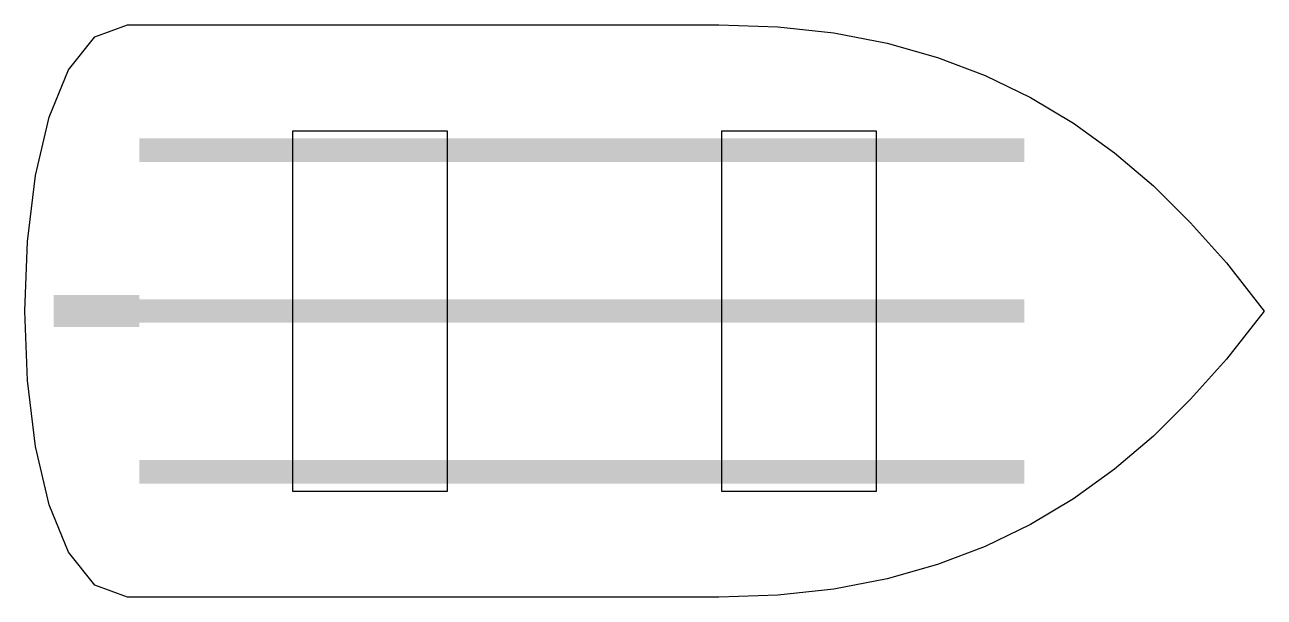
# Model space of a CAD drawing. Header units: millimetres. Extents: x 3.9 to 27, y 3.9 to 14.5.
import ezdxf

# ---------------------------------------------------------------- set-up
doc = ezdxf.new("R2010")
doc.units = ezdxf.units.MM
doc.layers.add('CUT', color=1, linetype='Continuous')
doc.layers.add('RASTER', color=7, linetype='Continuous')

msp = doc.modelspace()

# ---------------------------------------------------------------- hatches: boundary and pattern name
at = {"layer": 'RASTER'}
for points in [[(6, 12.42), (22.5, 12.42), (22.5, 11.98), (6, 11.98)], [(4.4, 9.5), (6, 9.5), (6, 8.9), (4.4, 8.9)], [(6, 9.42), (22.5, 9.42), (22.5, 8.98), (6, 8.98)], [(6, 6.42), (22.5, 6.42), (22.5, 5.98), (6, 5.98)]]:
    msp.add_hatch(color=7, dxfattribs=at).paths.add_polyline_path(points)

# ---------------------------------------------------------------- linework, layer by layer
at = {"layer": 'CUT'}
for points in [[(5.775, 14.537), (16.802, 14.537), (17.904, 14.499), (18.95, 14.384), (19.941, 14.194), (20.88, 13.929), (21.771, 13.591), (22.615, 13.181), (23.418, 12.7), (24.181, 12.15), (24.909, 11.531), (25.603, 10.847), (26.27, 10.096), (26.975, 9.2), (26.27, 8.304), (25.603, 7.553), (24.909, 6.869), (24.181, 6.25), (23.418, 5.7), (22.615, 5.219), (21.771, 4.809), (20.88, 4.471), (19.941, 4.206), (18.95, 4.016), (17.904, 3.901), (16.802, 3.863), (5.775, 3.863), (5.166, 4.089), (4.68, 4.7), (4.319, 5.583), (4.064, 6.672), (3.913, 7.901), (3.862, 9.2), (3.913, 10.499), (4.064, 11.728), (4.319, 12.817), (4.68, 13.7), (5.166, 14.311)], [(8.862, 12.562), (11.738, 12.562), (11.738, 5.837), (8.862, 5.837)], [(16.863, 12.562), (19.738, 12.562), (19.738, 5.837), (16.863, 5.837)]]:
    msp.add_lwpolyline(points, close=True, dxfattribs=at)

doc.saveas('drawing.dxf')
